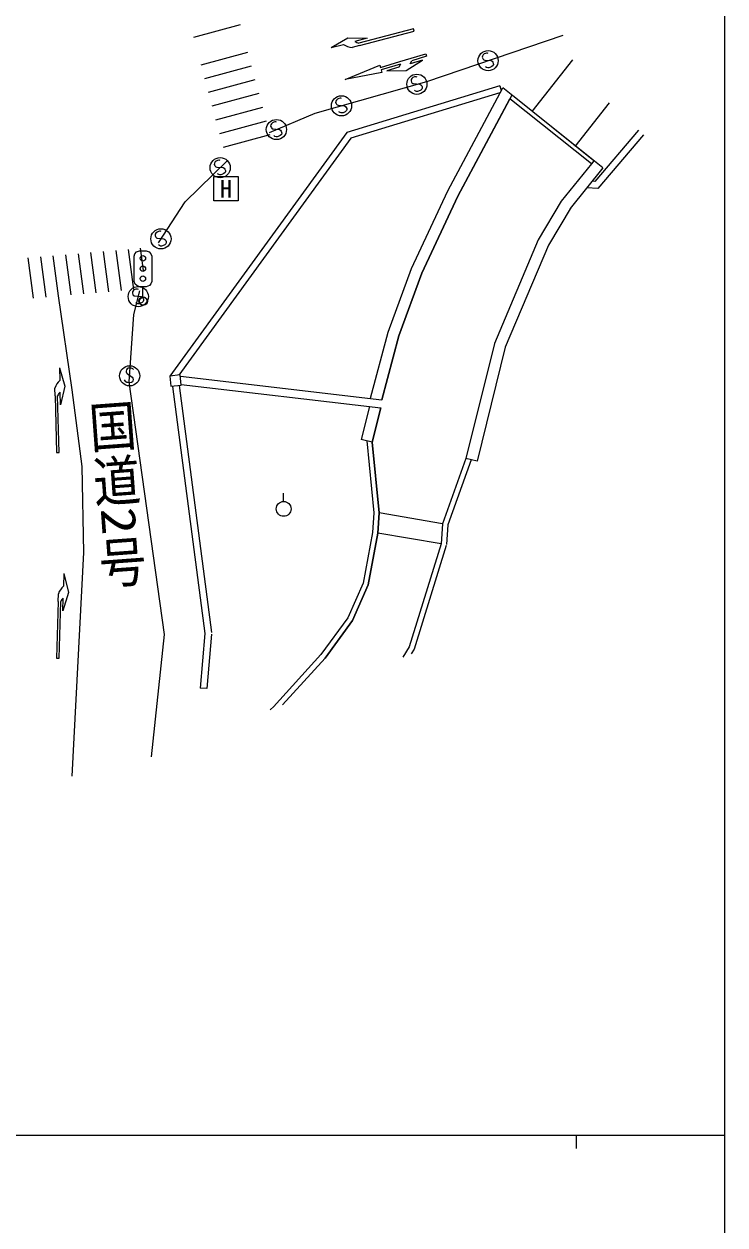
# Model space of a CAD drawing. Units: millimetres, scale not verified. Extents: x 40000 to 680000, y 20000 to 380000.
# Drawn here: x 527168 to 579000, y 198357 to 287096 of the extents above; entities that cross this region are included whole.
import ezdxf
from ezdxf.enums import TextEntityAlignment as Align

# ---------------------------------------------------------------- set-up
doc = ezdxf.new("R2010")
doc.units = ezdxf.units.MM
doc.header["$LTSCALE"] = 1000
for name, color, linetype, lineweight in [('M-BGD', 7, 'Continuous', 25), ('M-STR-STRC', 7, 'Continuous', 25), ('M-TTL-BAND', 7, 'Continuous', 25)]:
    doc.layers.add(name, color=color, linetype=linetype, lineweight=lineweight)
doc.layers.add('M-BGD-HTXT', color=7, linetype='Continuous')
doc.styles.add('@ＭＳ ゴシック', font='')
doc.styles.add('ＭＳ ゴシック', font='')
doc.styles.get('@ＭＳ ゴシック').set_extended_font_data('@MS Gothic')
doc.styles.get('ＭＳ ゴシック').set_extended_font_data('MS Gothic')

msp = doc.modelspace()

# ---------------------------------------------------------------- linework, layer by layer
at = {"layer": 'M-BGD'}
for p, q in [((539719, 286122), (543175, 287054)), ((556946, 282850), (567043, 286271)), ((540267, 284090), (543723, 285023)), ((561191, 284881), (561113, 284817)), ((561191, 284881), (561113, 284817)), ((561297, 284929), (561191, 284881)), ((561297, 284929), (561191, 284881)), ((561375, 284948), (561297, 284929)), ((561375, 284948), (561297, 284929)), ((561437, 284947), (561375, 284948)), ((561437, 284947), (561375, 284948)), ((561493, 284924), (561437, 284947)), ((561493, 284924), (561437, 284947)), ((540541, 283075), (543997, 284007)), ((561062, 284731), (561051, 284636)), ((561062, 284731), (561051, 284636)), ((561051, 284636), (561084, 284556)), ((561051, 284636), (561084, 284556)), ((561113, 284817), (561062, 284731)), ((561113, 284817), (561062, 284731)), ((561084, 284556), (561110, 284506)), ((561084, 284556), (561110, 284506)), ((561110, 284506), (561169, 284450)), ((561110, 284506), (561169, 284450)), ((561169, 284450), (561234, 284435)), ((561169, 284450), (561234, 284435)), ((561234, 284435), (561704, 284389)), ((561234, 284435), (561704, 284389)), ((561704, 284389), (561773, 284346)), ((561704, 284389), (561773, 284346)), ((561855, 284030), (561763, 283951)), ((561855, 284030), (561763, 283951)), ((561773, 284346), (561839, 284273)), ((561773, 284346), (561839, 284273)), ((561839, 284273), (561869, 284188)), ((561839, 284273), (561869, 284188)), ((561875, 284113), (561855, 284030)), ((561875, 284113), (561855, 284030)), ((561869, 284188), (561875, 284113)), ((561869, 284188), (561875, 284113)), ((567736, 284440), (564715, 280627)), ((555928, 283136), (555850, 283072)), ((555928, 283136), (555850, 283072)), ((556033, 283185), (555928, 283136)), ((556033, 283185), (555928, 283136)), ((556111, 283204), (556033, 283185)), ((556111, 283204), (556033, 283185)), ((556173, 283203), (556111, 283204)), ((556173, 283203), (556111, 283204)), ((556230, 283179), (556173, 283203)), ((556230, 283179), (556173, 283203)), ((561377, 283886), (561293, 283942)), ((561377, 283886), (561293, 283942)), ((561455, 283859), (561377, 283886)), ((561455, 283859), (561377, 283886)), ((561534, 283858), (561455, 283859)), ((561534, 283858), (561455, 283859)), ((561606, 283879), (561534, 283858)), ((561606, 283879), (561534, 283858)), ((561763, 283951), (561606, 283879)), ((561763, 283951), (561606, 283879)), ((540815, 282059), (544271, 282991)), ((540815, 282059), (544271, 282991)), ((548700, 280497), (556946, 282850)), ((562356, 282530), (551039, 279089)), ((555798, 282987), (555788, 282891)), ((555798, 282987), (555788, 282891)), ((555788, 282891), (555820, 282811)), ((555788, 282891), (555820, 282811)), ((555850, 283072), (555798, 282987)), ((555850, 283072), (555798, 282987)), ((555820, 282811), (555847, 282762)), ((555820, 282811), (555847, 282762)), ((555847, 282762), (555905, 282706)), ((555847, 282762), (555905, 282706)), ((555905, 282706), (555970, 282690)), ((555905, 282706), (555970, 282690)), ((555970, 282690), (556440, 282645)), ((555970, 282690), (556440, 282645)), ((556113, 282141), (556030, 282198)), ((556113, 282141), (556030, 282198)), ((556500, 282206), (556343, 282135)), ((556500, 282206), (556343, 282135)), ((556440, 282645), (556509, 282602)), ((556440, 282645), (556509, 282602)), ((556592, 282285), (556500, 282206)), ((556592, 282285), (556500, 282206)), ((556509, 282602), (556575, 282529)), ((556509, 282602), (556575, 282529)), ((556575, 282529), (556606, 282444)), ((556575, 282529), (556606, 282444)), ((556611, 282368), (556592, 282285)), ((556611, 282368), (556592, 282285)), ((556606, 282444), (556611, 282368)), ((556606, 282444), (556611, 282368)), ((558500, 274781), (562563, 282390)), ((562356, 282530), (562459, 282194)), ((569969, 276466), (562563, 282390)), ((541089, 281043), (544545, 281975)), ((550220, 281395), (550210, 281300)), ((550220, 281395), (550210, 281300)), ((550272, 281481), (550220, 281395)), ((550272, 281481), (550220, 281395)), ((550350, 281545), (550272, 281481)), ((550350, 281545), (550272, 281481)), ((550456, 281593), (550350, 281545)), ((550456, 281593), (550350, 281545)), ((550534, 281612), (550456, 281593)), ((550534, 281612), (550456, 281593)), ((550596, 281611), (550534, 281612)), ((550596, 281611), (550534, 281612)), ((550652, 281588), (550596, 281611)), ((550652, 281588), (550596, 281611)), ((562360, 282009), (551345, 278660)), ((556191, 282115), (556113, 282141)), ((556191, 282115), (556113, 282141)), ((556270, 282114), (556191, 282115)), ((556270, 282114), (556191, 282115)), ((556343, 282135), (556270, 282114)), ((556343, 282135), (556270, 282114)), ((563238, 281850), (559250, 274380)), ((559250, 274380), (563095, 281580)), ((569117, 276763), (563095, 281580)), ((569305, 276997), (563282, 281815)), ((541363, 280027), (544819, 280960)), ((545325, 279085), (548700, 280497)), ((550210, 281300), (550243, 281220)), ((550210, 281300), (550243, 281220)), ((550243, 281220), (550269, 281170)), ((550243, 281220), (550269, 281170)), ((550269, 281170), (550328, 281114)), ((550269, 281170), (550328, 281114)), ((550328, 281114), (550393, 281099)), ((550328, 281114), (550393, 281099)), ((550393, 281099), (550863, 281053)), ((550393, 281099), (550863, 281053)), ((550536, 280550), (550452, 280606)), ((550536, 280550), (550452, 280606)), ((550614, 280523), (550536, 280550)), ((550614, 280523), (550536, 280550)), ((550692, 280522), (550614, 280523)), ((550692, 280522), (550614, 280523)), ((550765, 280543), (550692, 280522)), ((550765, 280543), (550692, 280522)), ((550922, 280615), (550765, 280543)), ((550922, 280615), (550765, 280543)), ((550863, 281053), (550932, 281010)), ((550863, 281053), (550932, 281010)), ((551014, 280694), (550922, 280615)), ((551014, 280694), (550922, 280615)), ((550932, 281010), (550998, 280937)), ((550932, 281010), (550998, 280937)), ((550998, 280937), (551028, 280852)), ((550998, 280937), (551028, 280852)), ((551034, 280777), (551014, 280694)), ((551034, 280777), (551014, 280694)), ((551028, 280852), (551034, 280777)), ((551028, 280852), (551034, 280777)), ((567910, 278058), (570456, 281271)), ((541637, 279012), (545093, 279944)), ((545411, 279641), (545401, 279545)), ((545411, 279641), (545401, 279545)), ((545401, 279545), (545433, 279465)), ((545401, 279545), (545433, 279465)), ((545462, 279726), (545411, 279641)), ((545462, 279726), (545411, 279641)), ((545540, 279790), (545462, 279726)), ((545540, 279790), (545462, 279726)), ((545646, 279839), (545540, 279790)), ((545646, 279839), (545540, 279790)), ((545724, 279858), (545646, 279839)), ((545724, 279858), (545646, 279839)), ((545786, 279857), (545724, 279858)), ((545786, 279857), (545724, 279858)), ((545842, 279833), (545786, 279857)), ((545842, 279833), (545786, 279857)), ((551039, 279089), (537946, 261076)), ((551345, 278660), (538620, 261152)), ((541911, 277996), (545367, 278928)), ((545433, 279465), (545460, 279416)), ((545433, 279465), (545460, 279416)), ((545460, 279416), (545518, 279360)), ((545460, 279416), (545518, 279360)), ((545518, 279360), (545583, 279344)), ((545518, 279360), (545583, 279344)), ((545583, 279344), (546053, 279299)), ((545583, 279344), (546053, 279299)), ((545726, 278795), (545642, 278852)), ((545726, 278795), (545642, 278852)), ((545804, 278769), (545726, 278795)), ((545804, 278769), (545726, 278795)), ((545883, 278768), (545804, 278769)), ((545883, 278768), (545804, 278769)), ((545956, 278789), (545883, 278768)), ((545956, 278789), (545883, 278768)), ((546113, 278860), (545956, 278789)), ((546113, 278860), (545956, 278789)), ((546053, 279299), (546122, 279256)), ((546053, 279299), (546122, 279256)), ((546204, 278939), (546113, 278860)), ((546204, 278939), (546113, 278860)), ((546122, 279256), (546188, 279183)), ((546122, 279256), (546188, 279183)), ((546188, 279183), (546218, 279098)), ((546188, 279183), (546218, 279098)), ((546224, 279022), (546204, 278939)), ((546224, 279022), (546204, 278939)), ((546218, 279098), (546224, 279022)), ((546218, 279098), (546224, 279022)), ((572606, 279262), (569365, 275472)), ((572978, 278897), (569588, 274932)), ((539093, 273968), (542185, 276980)), ((541303, 276909), (541251, 276824)), ((541303, 276909), (541251, 276824)), ((541381, 276973), (541303, 276909)), ((541381, 276973), (541303, 276909)), ((541487, 277022), (541381, 276973)), ((541487, 277022), (541381, 276973)), ((541564, 277041), (541487, 277022)), ((541564, 277041), (541487, 277022)), ((541626, 277040), (541564, 277041)), ((541626, 277040), (541564, 277041)), ((541683, 277016), (541626, 277040)), ((541683, 277016), (541626, 277040)), ((569305, 276997), (569117, 276763)), ((541251, 276824), (541241, 276728)), ((541251, 276824), (541241, 276728)), ((541241, 276728), (541273, 276648)), ((541241, 276728), (541273, 276648)), ((541273, 276648), (541300, 276599)), ((541273, 276648), (541300, 276599)), ((541300, 276599), (541359, 276543)), ((541300, 276599), (541359, 276543)), ((541359, 276543), (541423, 276527)), ((541359, 276543), (541423, 276527)), ((541423, 276527), (541893, 276482)), ((541423, 276527), (541893, 276482)), ((541566, 275978), (541483, 276035)), ((541566, 275978), (541483, 276035)), ((541644, 275952), (541566, 275978)), ((541644, 275952), (541566, 275978)), ((541953, 276043), (541796, 275972)), ((541953, 276043), (541796, 275972)), ((541893, 276482), (541962, 276439)), ((541893, 276482), (541962, 276439)), ((542045, 276122), (541953, 276043)), ((542045, 276122), (541953, 276043)), ((541962, 276439), (542028, 276366)), ((541962, 276439), (542028, 276366)), ((542028, 276366), (542059, 276281)), ((542028, 276366), (542059, 276281)), ((542065, 276205), (542045, 276122)), ((542065, 276205), (542045, 276122)), ((542059, 276281), (542065, 276205)), ((542059, 276281), (542065, 276205)), ((569117, 276763), (566898, 273995)), ((569969, 276466), (567561, 273463)), ((541200, 275821), (543000, 275821)), ((541200, 274021), (541200, 275821)), ((541723, 275951), (541644, 275952)), ((541723, 275951), (541644, 275952)), ((541796, 275972), (541723, 275951)), ((541796, 275972), (541723, 275951)), ((543000, 275821), (543000, 274021)), ((569365, 275472), (569183, 275486)), ((558481, 274742), (555790, 269017)), ((556575, 268689), (559250, 274380)), ((559250, 274380), (556575, 268689)), ((569588, 274932), (568790, 274996)), ((537106, 270933), (539093, 273968)), ((543000, 274021), (541200, 274021)), ((566898, 273995), (565183, 271144)), ((567626, 273557), (565942, 270757)), ((536874, 271565), (536864, 271470)), ((536874, 271565), (536864, 271470)), ((536926, 271651), (536874, 271565)), ((536926, 271651), (536874, 271565)), ((537003, 271715), (536926, 271651)), ((537003, 271715), (536926, 271651)), ((537109, 271763), (537003, 271715)), ((537109, 271763), (537003, 271715)), ((537187, 271782), (537109, 271763)), ((537187, 271782), (537109, 271763)), ((537249, 271782), (537187, 271782)), ((537249, 271782), (537187, 271782)), ((537305, 271758), (537249, 271782)), ((537305, 271758), (537249, 271782)), ((536864, 271470), (536896, 271390)), ((536864, 271470), (536896, 271390)), ((536896, 271390), (536923, 271340)), ((536896, 271390), (536923, 271340)), ((536923, 271340), (536981, 271284)), ((536923, 271340), (536981, 271284)), ((536981, 271284), (537046, 271269)), ((536981, 271284), (537046, 271269)), ((537046, 271269), (537516, 271223)), ((537046, 271269), (537516, 271223)), ((537189, 270720), (537105, 270776)), ((537189, 270720), (537105, 270776)), ((537267, 270693), (537189, 270720)), ((537267, 270693), (537189, 270720)), ((537346, 270692), (537267, 270693)), ((537346, 270692), (537267, 270693)), ((537419, 270713), (537346, 270692)), ((537419, 270713), (537346, 270692)), ((537576, 270785), (537419, 270713)), ((537576, 270785), (537419, 270713)), ((537516, 271223), (537585, 271180)), ((537516, 271223), (537585, 271180)), ((537667, 270864), (537576, 270785)), ((537667, 270864), (537576, 270785)), ((537585, 271180), (537651, 271108)), ((537585, 271180), (537651, 271108)), ((537651, 271108), (537682, 271022)), ((537651, 271108), (537682, 271022)), ((537687, 270947), (537667, 270864)), ((537687, 270947), (537667, 270864)), ((537682, 271022), (537687, 270947)), ((537682, 271022), (537687, 270947)), ((565183, 271144), (561945, 263497)), ((565942, 270757), (562754, 263227)), ((527454, 269810), (527847, 266846)), ((528382, 269888), (528775, 266925)), ((529310, 269967), (529703, 267004)), ((530238, 270046), (530631, 267082)), ((531166, 270124), (531559, 267161)), ((532094, 270203), (532487, 267239)), ((533022, 270281), (533415, 267318)), ((533950, 270360), (534343, 267397)), ((534878, 270439), (535270, 267475)), ((535309, 269933), (535359, 270103)), ((535309, 268083), (535309, 269933)), ((535359, 270103), (535489, 270263)), ((535489, 270263), (535709, 270333)), ((535709, 270333), (536209, 270333)), ((535768, 270524), (535987, 268891)), ((536209, 270333), (536429, 270263)), ((536429, 270263), (536549, 270113)), ((536549, 270113), (536609, 269933)), ((536609, 269933), (536609, 268083)), ((555790, 269017), (554065, 264313)), ((535389, 267883), (535309, 268083)), ((536609, 268083), (536549, 267893)), ((554876, 264058), (556575, 268689)), ((556575, 268689), (554876, 264058)), ((535196, 267297), (535186, 267202)), ((535196, 267297), (535186, 267202)), ((535186, 267202), (535218, 267122)), ((535186, 267202), (535218, 267122)), ((535248, 267382), (535196, 267297)), ((535248, 267382), (535196, 267297)), ((535218, 267122), (535245, 267072)), ((535218, 267122), (535245, 267072)), ((535325, 267447), (535248, 267382)), ((535325, 267447), (535248, 267382)), ((535290, 265631), (535725, 267393)), ((535431, 267495), (535325, 267447)), ((535431, 267495), (535325, 267447)), ((535499, 267763), (535389, 267883)), ((535509, 267514), (535431, 267495)), ((535509, 267514), (535431, 267495)), ((535709, 267683), (535499, 267763)), ((535571, 267513), (535509, 267514)), ((535571, 267513), (535509, 267514)), ((535627, 267490), (535571, 267513)), ((535627, 267490), (535571, 267513)), ((536209, 267683), (535709, 267683)), ((535959, 266933), (535959, 267683)), ((536439, 267773), (536209, 267683)), ((536549, 267893), (536439, 267773)), ((529703, 267004), (530700, 260074)), ((535245, 267072), (535303, 267016)), ((535245, 267072), (535303, 267016)), ((535303, 267016), (535368, 267001)), ((535303, 267016), (535368, 267001)), ((535368, 267001), (535838, 266955)), ((535368, 267001), (535838, 266955)), ((535511, 266452), (535428, 266508)), ((535511, 266452), (535428, 266508)), ((535589, 266425), (535511, 266452)), ((535589, 266425), (535511, 266452)), ((535668, 266424), (535589, 266425)), ((535668, 266424), (535589, 266425)), ((535741, 266445), (535668, 266424)), ((535741, 266445), (535668, 266424)), ((535898, 266517), (535741, 266445)), ((535898, 266517), (535741, 266445)), ((535838, 266955), (535907, 266912)), ((535838, 266955), (535907, 266912)), ((535990, 266596), (535898, 266517)), ((535990, 266596), (535898, 266517)), ((535907, 266912), (535973, 266839)), ((535907, 266912), (535973, 266839)), ((535973, 266839), (536004, 266754)), ((535973, 266839), (536004, 266754)), ((536009, 266679), (535990, 266596)), ((536009, 266679), (535990, 266596)), ((536004, 266754), (536009, 266679)), ((536004, 266754), (536009, 266679)), ((534952, 260660), (535290, 265631)), ((554065, 264313), (552772, 259425)), ((553624, 259324), (554876, 264058)), ((554876, 264058), (553624, 259324)), ((561945, 263497), (559845, 254993)), ((562754, 263227), (560670, 254789)), ((534723, 261447), (534721, 261391)), ((534723, 261447), (534721, 261391)), ((534721, 261391), (534744, 261313)), ((534721, 261391), (534744, 261313)), ((534736, 261533), (534723, 261447)), ((534736, 261533), (534723, 261447)), ((534792, 261610), (534736, 261533)), ((534792, 261610), (534736, 261533)), ((534744, 261313), (534792, 261267)), ((534744, 261313), (534792, 261267)), ((534880, 261658), (534792, 261610)), ((534880, 261658), (534792, 261610)), ((534792, 261267), (535175, 260991)), ((534792, 261267), (535175, 260991)), ((534980, 261674), (534880, 261658)), ((534980, 261674), (534880, 261658)), ((535095, 261662), (534980, 261674)), ((535095, 261662), (534980, 261674)), ((535172, 261639), (535095, 261662)), ((535172, 261639), (535095, 261662)), ((535226, 261608), (535172, 261639)), ((535226, 261608), (535172, 261639)), ((535175, 260991), (535213, 260919)), ((535175, 260991), (535213, 260919)), ((535213, 260919), (535233, 260823)), ((535213, 260919), (535233, 260823)), ((535262, 261559), (535226, 261608)), ((535262, 261559), (535226, 261608)), ((538715, 261163), (537946, 261076)), ((537946, 261076), (538031, 260327)), ((538800, 260414), (538715, 261163)), ((538740, 261077), (553624, 259324)), ((538740, 261077), (553624, 259324)), ((530700, 260074), (531449, 254399)), ((534639, 260721), (534595, 260812)), ((534639, 260721), (534595, 260812)), ((534693, 260659), (534639, 260721)), ((534693, 260659), (534639, 260721)), ((534760, 260618), (534693, 260659)), ((534760, 260618), (534693, 260659)), ((534834, 260599), (534760, 260618)), ((534834, 260599), (534760, 260618)), ((535005, 260582), (534834, 260599)), ((535005, 260582), (534834, 260599)), ((537559, 241999), (534952, 260660)), ((535124, 260604), (535005, 260582)), ((535124, 260604), (535005, 260582)), ((535183, 260666), (535124, 260604)), ((535183, 260666), (535124, 260604)), ((535217, 260734), (535183, 260666)), ((535217, 260734), (535183, 260666)), ((535233, 260823), (535217, 260734)), ((535233, 260823), (535217, 260734)), ((538031, 260327), (538800, 260414)), ((538157, 260315), (540534, 242062)), ((538650, 260397), (541030, 242127)), ((538794, 260466), (553554, 258729)), ((552703, 258829), (552097, 256392)), ((552922, 256187), (553554, 258729)), ((553554, 258729), (552922, 256187)), ((552922, 256187), (552097, 256392)), ((552510, 256290), (553036, 250972)), ((553437, 250977), (552922, 256187)), ((552922, 256187), (553437, 250977)), ((559845, 254993), (558120, 250170)), ((560235, 254897), (558515, 250086)), ((560670, 254789), (559845, 254993)), ((531449, 254399), (531573, 248037)), ((546363, 251828), (546363, 252419)), ((553036, 250972), (552928, 249528)), ((553325, 249477), (553437, 250977)), ((553437, 250977), (553325, 249477)), ((558120, 250170), (553437, 250977)), ((552928, 249528), (552242, 245788)), ((552627, 245670), (553325, 249477)), ((553325, 249477), (552627, 245670)), ((558009, 248679), (553325, 249477)), ((558120, 250170), (558009, 248679)), ((558515, 250086), (558408, 248649)), ((558009, 248679), (555647, 241080)), ((558391, 248560), (556014, 240915)), ((531573, 248037), (530699, 231508)), ((552242, 245788), (551110, 243221)), ((551458, 243020), (552627, 245670)), ((552627, 245670), (551458, 243020)), ((551110, 243221), (549122, 240501)), ((549432, 240248), (551458, 243020)), ((551458, 243020), (549432, 240248)), ((536606, 232940), (537559, 241999)), ((540534, 242062), (540185, 238033)), ((541032, 242019), (540683, 237990)), ((549122, 240501), (545609, 236639)), ((555647, 241080), (555191, 240323)), ((556014, 240915), (555805, 240567)), ((546282, 236784), (549432, 240248)), ((549432, 240248), (546282, 236784)), ((540683, 237990), (540185, 238033)), ((545633, 236663), (545376, 236424))]:
    msp.add_line(p, q, dxfattribs=at)
for centre, radius in [((561482, 284387), 746), ((561482, 284387), 746), ((556219, 282643), 746), ((556219, 282643), 746), ((550641, 281051), 746), ((550641, 281051), 746), ((545831, 279297), 746), ((545831, 279297), 746), ((541672, 276480), 746), ((541672, 276480), 746), ((537294, 271221), 746), ((537294, 271221), 746), ((535959, 269783), 200), ((535959, 269013), 200), ((535959, 268283), 200), ((535617, 266953), 746), ((535617, 266953), 746), ((535959, 266633), 300), ((536000, 266613), 300), ((534982, 261101), 746), ((534982, 261101), 746), ((546363, 251272), 548)]:
    msp.add_circle(centre, radius, dxfattribs=at)
at = {"layer": 'M-STR-STRC'}
for p, q in [((555975, 286745), (551921, 285693)), ((556022, 286563), (555975, 286745)), ((556022, 286563), (555975, 286745)), ((549878, 285357), (551115, 286065)), ((551115, 286065), (552540, 286047)), ((552540, 286047), (551632, 285812)), ((551969, 285512), (556022, 286563)), ((549878, 285357), (550785, 285592)), ((551969, 285512), (551424, 285370)), ((555797, 284567), (556875, 284890)), ((556875, 284890), (556929, 284710)), ((550915, 283006), (553468, 284065)), ((553468, 284065), (553522, 283885)), ((553522, 283885), (554959, 284316)), ((555013, 284136), (553576, 283706)), ((555013, 284136), (554887, 283903)), ((554959, 284316), (555797, 284567)), ((555414, 283669), (556623, 284423)), ((556623, 284423), (555725, 284154)), ((555725, 284154), (555851, 284387)), ((556929, 284710), (555851, 284387)), ((553630, 283526), (550915, 283006)), ((553576, 283706), (553630, 283526)), ((554887, 283903), (553989, 283634)), ((553989, 283634), (555414, 283669)), ((529790, 261699), (530199, 260333)), ((529790, 261699), (529813, 260761)), ((529466, 259628), (529452, 260190)), ((530199, 260333), (529858, 258949)), ((529466, 259628), (529569, 255441)), ((529757, 255446), (529653, 259632)), ((529858, 258949), (529835, 259887)), ((529569, 255441), (529757, 255446)), ((529569, 255441), (529757, 255446)), ((530123, 246485), (530097, 245548)), ((530123, 246485), (530460, 245100)), ((529692, 244434), (529707, 244996)), ((530460, 245100), (530048, 243736)), ((529692, 244434), (529577, 240248)), ((529764, 240243), (529879, 244428)), ((530048, 243736), (530073, 244673)), ((529577, 240248), (529764, 240243)), ((529577, 240248), (529764, 240243))]:
    msp.add_line(p, q, dxfattribs=at)
for centre, radius, start, end in [((552007, 286312), 625, 233.19458, 262.1496), ((551500, 286618), 1250, 235.16284, 266.54095), ((530650, 259833), 1250, 132.03333, 163.41144), ((530237, 259408), 625, 130.06506, 159.02008), ((530885, 244577), 1250, 129.05066, 160.42883), ((530450, 244175), 625, 127.0824, 156.03748)]:
    msp.add_arc(centre, radius, start, end, dxfattribs=at)
at = {"layer": 'M-TTL-BAND'}
for p, q in [((579000, 20000), (579000, 370000)), ((40000, 205000), (579000, 205000)), ((568000, 205000), (568000, 204000))]:
    msp.add_line(p, q, dxfattribs=at)

# ---------------------------------------------------------------- texts
at = {"layer": 'M-BGD', "style": 'ＭＳ ゴシック'}
msp.add_text('H', height=1320, dxfattribs=at).set_placement((542100, 274921), align=Align.MIDDLE_CENTER)
at = {"layer": 'M-BGD-HTXT', "style": '@ＭＳ ゴシック', "width": 1.15}
msp.add_text('国道2号', height=2566, rotation=274.2, dxfattribs=at).set_placement((531481, 259252), align=Align.BOTTOM_LEFT)

doc.saveas('drawing.dxf')
